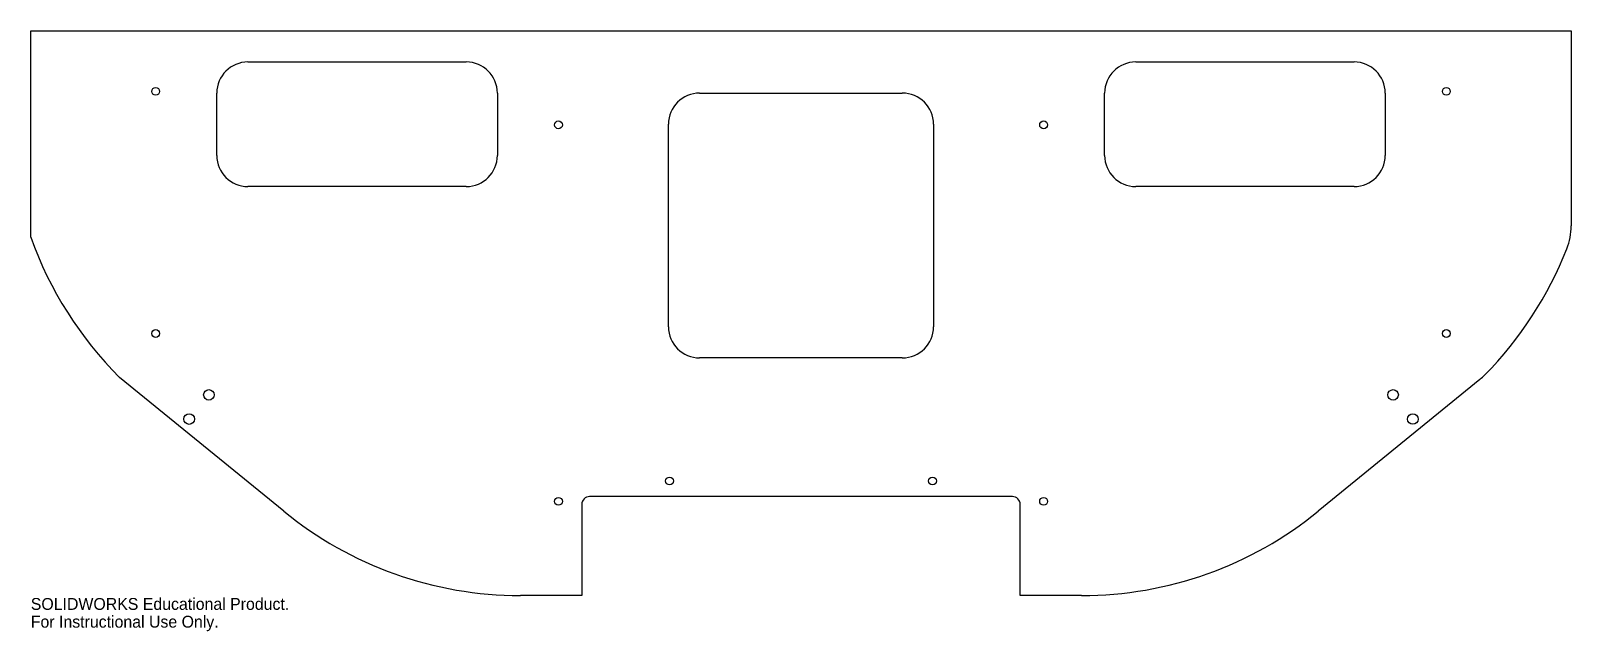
# Model space of a CAD drawing. Header units: inches. Extents: x 15.5 to 40.2, y -9.8 to -0.1.
import ezdxf

# ---------------------------------------------------------------- set-up
doc = ezdxf.new("R2010")
doc.units = ezdxf.units.IN
doc.header["$MEASUREMENT"] = 0
doc.styles.add('SLDTEXTSTYLE0', font='Arail.ttf')

msp = doc.modelspace()

# ---------------------------------------------------------------- linework, layer by layer
at = {"color": 1, "linetype": 'Continuous', "lineweight": 25}
for p, q in [((15.526, -0.125), (40.226, -0.125)), ((15.526, -3.437), (15.526, -0.125)), ((40.226, -0.125), (40.226, -3.257)), ((19.008, -0.625), (22.508, -0.625)), ((33.245, -0.625), (36.745, -0.625)), ((18.508, -2.125), (18.508, -1.125)), ((23.008, -1.125), (23.008, -2.125)), ((26.251, -1.125), (29.501, -1.125)), ((32.745, -2.125), (32.745, -1.125)), ((37.245, -1.125), (37.245, -2.125)), ((25.751, -4.875), (25.751, -1.625)), ((30.001, -1.625), (30.001, -4.875)), ((22.508, -2.625), (19.008, -2.625)), ((36.745, -2.625), (33.245, -2.625)), ((29.501, -5.375), (26.251, -5.375)), ((19.582, -7.835), (16.951, -5.688)), ((38.762, -5.72), (36.171, -7.835)), ((31.266, -7.6), (24.487, -7.6)), ((24.362, -7.725), (24.362, -9.188)), ((31.391, -9.188), (31.391, -7.725)), ((24.362, -9.188), (23.376, -9.188)), ((32.376, -9.188), (31.391, -9.188))]:
    msp.add_line(p, q, dxfattribs=at)
for centre, radius in [((17.529, -1.097), 0.0625), ((38.224, -1.097), 0.0625), ((23.987, -1.635), 0.0625), ((31.766, -1.635), 0.0625), ((17.529, -4.983), 0.0625), ((38.224, -4.983), 0.0625), ((18.382, -5.968), 0.0847), ((37.37, -5.968), 0.0847), ((18.066, -6.356), 0.0848), ((37.687, -6.356), 0.0847), ((25.768, -7.35), 0.0625), ((29.985, -7.35), 0.0625), ((23.987, -7.677), 0.0625), ((31.766, -7.677), 0.0625)]:
    msp.add_circle(centre, radius, dxfattribs=at)
for centre, radius, start, end in [((19.008, -1.125), 0.5, 90, 180), ((22.508, -1.125), 0.5, 0, 90), ((33.245, -1.125), 0.5, 90, 180), ((36.745, -1.125), 0.5, 0, 90), ((26.251, -1.625), 0.5, 90, 180), ((29.501, -1.625), 0.5, 0, 90), ((19.008, -2.125), 0.5, 180, 270), ((22.508, -2.125), 0.5, 270, 0), ((33.245, -2.125), 0.5, 180, 270), ((36.745, -2.125), 0.5, 270, 0), ((21.181, -1.432), 6, 199.5244, 225.1705), ((39.226, -3.257), 1, 338.5911, 0), ((34.571, -1.432), 6, 315.3643, 338.5911), ((26.251, -4.875), 0.5, 180, 270), ((29.501, -4.875), 0.5, 270, 0), ((38.129, -4.945), 1, 309.2312, 315.3643), ((24.487, -7.725), 0.125, 90, 180), ((31.266, -7.725), 0.125, 0, 90), ((23.376, -3.188), 6, 230.7704, 270), ((32.376, -3.188), 6, 270, 309.2296)]:
    msp.add_arc(centre, radius, start, end, dxfattribs=at)

# ---------------------------------------------------------------- texts
at = {"color": 7, "linetype": 'Continuous', "char_height": 0.1903, "attachment_point": 1, "style": 'SLDTEXTSTYLE0'}
for s, insert in [('SOLIDWORKS Educational Product.', (15.526, -9.228)), ('For Instructional Use Only.', (15.526, -9.513))]:
    msp.add_mtext(s, dxfattribs=dict(at, insert=insert))

doc.saveas('drawing.dxf')
